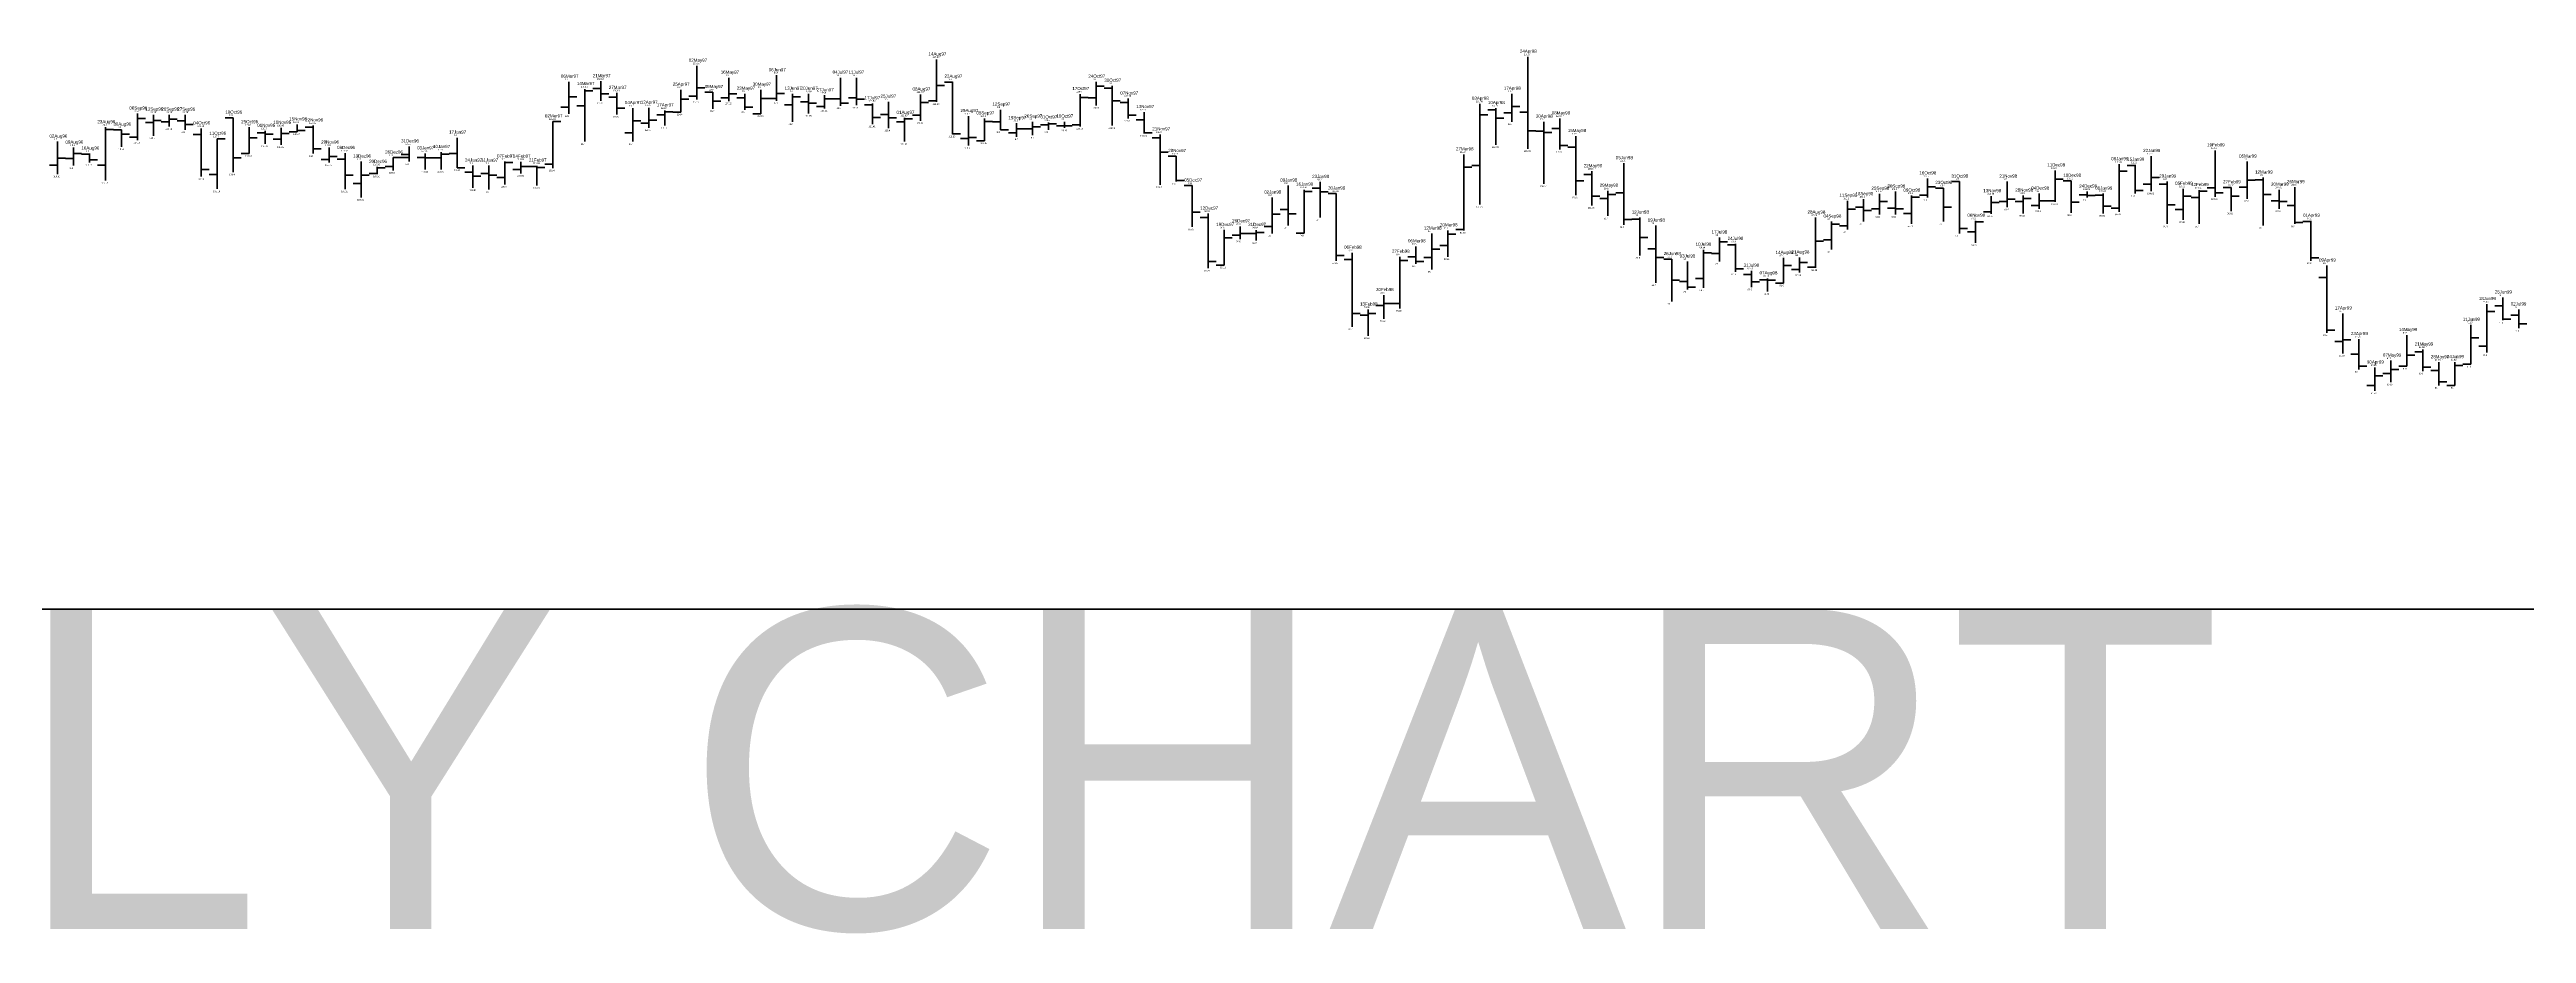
# Model space of a CAD drawing. Header units: inches. Extents: x 0 to 30000, y -20 to 2443.
# Drawn here: x 20084.5 to 20239.5, y -20.3 to 35 of the extents above; entities that cross this region are included whole.
import ezdxf

# ---------------------------------------------------------------- set-up
doc = ezdxf.new("R2010")
doc.units = ezdxf.units.IN
doc.header["$MEASUREMENT"] = 0
for name, color, linetype in [('axis', 7, 'Continuous'), ('DATE', 7, 'Continuous'), ('Graph', 7, 'Continuous'), ('Rate', 7, 'Continuous')]:
    doc.layers.add(name, color=color, linetype=linetype)
doc.styles.get("Standard").update_dxf_attribs({"font": 'arial.ttf'})

msp = doc.modelspace()

# ---------------------------------------------------------------- linework, layer by layer
at = {"layer": 'axis', "color": 7, "lineweight": 35}
msp.add_line((0, 0), (30000, 0), dxfattribs=at)
at = {"layer": 'Graph', "color": 3, "lineweight": 35}
for p, q in [((20140, 34.388), (20140, 31.747)), ((20117, 33), (20117, 31)), ((20125, 33.995), (20125, 31.88)), ((20125, 32.617), (20125.5, 32.617)), ((20127, 33.25), (20127, 31.788)), ((20130, 33.4), (20130, 31.8)), ((20140, 32.758), (20140.5, 32.758)), ((20150, 33), (20150, 31.51)), ((20150, 32.72), (20150.5, 32.72)), ((20090, 31.003), (20090, 29.335)), ((20117, 31.4), (20116.5, 31.4)), ((20117, 32.06), (20117.5, 32.06)), ((20118, 31.5), (20117.5, 31.5)), ((20118, 32.538), (20118, 29.25)), ((20118, 32.428), (20118.5, 32.428)), ((20121, 31.35), (20121, 29.25)), ((20122, 31.375), (20122, 30.125)), ((20123, 31.2), (20123, 30.255)), ((20123, 31.115), (20123.5, 31.115)), ((20124, 31.1), (20123.5, 31.1)), ((20124, 32.5), (20124, 31.1)), ((20124, 31.91), (20124.5, 31.91)), ((20125, 32.095), (20124.5, 32.095)), ((20127, 31.988), (20126.5, 31.988)), ((20127, 32.242), (20127.5, 32.242)), ((20129, 30.997), (20128.5, 30.997)), ((20129, 32.5), (20129, 30.997)), ((20129, 31.948), (20129.5, 31.948)), ((20130, 31.948), (20129.5, 31.948)), ((20130, 32.267), (20130.5, 32.267)), ((20131, 31.55), (20130.5, 31.55)), ((20131, 32.25), (20131, 30.5)), ((20131, 32.062), (20131.5, 32.062)), ((20133, 31.45), (20132.5, 31.45)), ((20133, 32.15), (20133, 31.328)), ((20133, 31.927), (20133.5, 31.927)), ((20139, 32.197), (20139, 30.552)), ((20139, 31.695), (20139.5, 31.695)), ((20140, 31.8), (20139.5, 31.8)), ((20149, 32.225), (20149, 30.207)), ((20149, 32.02), (20149.5, 32.02)), ((20150, 32), (20149.5, 32)), ((20174, 31.62), (20174, 25.312)), ((20176, 31.05), (20175.5, 31.05)), ((20176, 32.25), (20176, 30.5)), ((20176, 31.46), (20176.5, 31.46)), ((20088, 30.15), (20088, 26.812)), ((20088, 30.01), (20088.5, 30.01)), ((20090, 29.532), (20089.5, 29.532)), ((20090, 30.695), (20090.5, 30.695)), ((20091, 30.453), (20090.5, 30.453)), ((20091, 30.938), (20091, 29.625)), ((20091, 30.575), (20091.5, 30.575)), ((20092, 30.49), (20091.5, 30.49)), ((20092, 30.938), (20092, 30.19)), ((20092, 30.655), (20092.5, 30.655)), ((20097, 30.15), (20097, 28.503)), ((20097, 29.485), (20097.5, 29.485)), ((20099, 30.113), (20099, 29.062)), ((20099, 29.765), (20099.5, 29.765)), ((20100, 29.87), (20099.5, 29.87)), ((20100, 30.325), (20100, 29.867)), ((20100, 29.945), (20100.5, 29.945)), ((20116, 30.515), (20116, 27.6)), ((20116, 30.515), (20116.5, 30.515)), ((20121, 29.8), (20120.5, 29.8)), ((20121, 30.545), (20121.5, 30.545)), ((20122, 30.402), (20121.5, 30.402)), ((20122, 30.595), (20122.5, 30.595)), ((20123, 30.938), (20122.5, 30.938)), ((20138, 30.5), (20137.5, 30.5)), ((20138, 30.738), (20138, 29.253)), ((20138, 30.685), (20138.5, 30.685)), ((20139, 30.9), (20138.5, 30.9)), ((20142, 29.45), (20141.5, 29.45)), ((20142, 30.85), (20142, 29.005)), ((20142, 29.517), (20142.5, 29.517)), ((20143, 30.7), (20143, 29.312)), ((20143, 30.503), (20143.5, 30.503)), ((20145, 29.802), (20144.5, 29.802)), ((20145, 30.4), (20145, 29.55)), ((20145, 30.058), (20145.5, 30.058)), ((20146, 30.05), (20145.5, 30.05)), ((20146, 30.5), (20146, 29.65)), ((20146, 30.175), (20146.5, 30.175)), ((20147, 30.3), (20146.5, 30.3)), ((20147, 30.45), (20147, 30)), ((20147, 30.375), (20147.5, 30.375)), ((20148, 30.25), (20147.5, 30.25)), ((20148, 30.5), (20148, 30.108)), ((20148, 30.25), (20148.5, 30.25)), ((20149, 30.3), (20148.5, 30.3)), ((20174, 30.92), (20174.5, 30.92)), ((20085, 29.25), (20085, 27.227)), ((20085, 28.22), (20085.5, 28.22)), ((20086, 28.2), (20085.5, 28.2)), ((20086, 28.875), (20086, 27.75)), ((20086, 28.503), (20086.5, 28.503)), ((20095, 29.425), (20095, 26.29)), ((20095, 29.425), (20095.5, 29.425)), ((20097, 28.503), (20096.5, 28.503)), ((20099, 29.41), (20098.5, 29.41)), ((20102, 28.125), (20101.5, 28.125)), ((20102, 28.875), (20102, 27.938)), ((20102, 28.312), (20102.5, 28.312)), ((20104, 28), (20104, 25.762)), ((20106, 28.25), (20106, 27.45)), ((20106, 28.25), (20106.5, 28.25)), ((20109, 28.247), (20108.5, 28.247)), ((20109, 28.6), (20109, 27.517)), ((20109, 28.46), (20109.5, 28.46)), ((20113, 28), (20113, 26.575)), ((20113, 27.94), (20113.5, 27.94)), ((20114, 27.997), (20114, 27.262)), ((20143, 29.312), (20142.5, 29.312)), ((20173, 28.45), (20173, 23.695)), ((20216, 28.35), (20216, 26.155)), ((20222, 28), (20222, 25.675)), ((20085, 27.788), (20084.5, 27.788)), ((20088, 27.788), (20087.5, 27.788)), ((20095, 27.19), (20094.5, 27.19)), ((20104, 26.635), (20103.5, 26.635)), ((20104, 27.163), (20104.5, 27.163)), ((20105, 27.253), (20104.5, 27.253)), ((20105, 27.67), (20105, 27.227)), ((20105, 27.622), (20105.5, 27.622)), ((20106, 27.7), (20105.5, 27.7)), ((20113, 27.003), (20112.5, 27.003)), ((20114, 27.5), (20113.5, 27.5)), ((20114, 27.688), (20114.5, 27.688)), ((20116, 27.85), (20115.5, 27.85)), ((20173, 27.645), (20173.5, 27.645)), ((20174, 27.75), (20173.5, 27.75)), ((20202, 26.95), (20202, 25.75)), ((20202, 26.433), (20202.5, 26.433)), ((20207, 26.75), (20207, 25.15)), ((20210, 27.45), (20210, 25.48)), ((20210, 26.895), (20210.5, 26.895)), ((20214, 27.835), (20214, 24.852)), ((20214, 27.4), (20214.5, 27.4)), ((20216, 26.595), (20215.5, 26.595)), ((20216, 27), (20216.5, 27)), ((20222, 26.4), (20221.5, 26.4)), ((20222, 26.85), (20222.5, 26.85)), ((20161, 25.75), (20161, 23.5)), ((20163, 26.245), (20163, 23.525)), ((20163, 26.142), (20163.5, 26.142)), ((20182, 25.695), (20181.5, 25.695)), ((20182, 26.175), (20182, 24.6)), ((20182, 25.935), (20182.5, 25.935)), ((20197, 25.55), (20197, 23.75)), ((20197, 25.02), (20197.5, 25.02)), ((20199, 25.05), (20198.5, 25.05)), ((20199, 25.992), (20199, 24.7)), ((20199, 25.508), (20199.5, 25.508)), ((20201, 25.875), (20201, 24.102)), ((20201, 25.785), (20201.5, 25.785)), ((20202, 25.9), (20201.5, 25.9)), ((20206, 24.85), (20205.5, 24.85)), ((20206, 25.837), (20206, 24.73)), ((20206, 25.442), (20206.5, 25.442)), ((20207, 25.503), (20206.5, 25.503)), ((20207, 25.65), (20207.5, 25.65)), ((20208, 25.503), (20207.5, 25.503)), ((20208, 25.875), (20208, 24.758)), ((20208, 25.7), (20208.5, 25.7)), ((20209, 25.253), (20208.5, 25.253)), ((20209, 26), (20209, 25.05)), ((20209, 25.55), (20209.5, 25.55)), ((20210, 25.55), (20209.5, 25.55)), ((20214, 25.1), (20213.5, 25.1)), ((20218, 25), (20217.5, 25)), ((20218, 26.3), (20218, 24.363)), ((20218, 25.85), (20218.5, 25.85)), ((20219, 25.75), (20218.5, 25.75)), ((20219, 26.22), (20219, 24.1)), ((20219, 26.15), (20219.5, 26.15)), ((20158, 23.725), (20158, 21.527)), ((20159, 23.398), (20158.5, 23.398)), ((20159, 23.95), (20159, 23.15)), ((20159, 23.503), (20159.5, 23.503)), ((20160, 23.503), (20159.5, 23.503)), ((20160, 23.723), (20160, 23.075)), ((20160, 23.575), (20160.5, 23.575)), ((20161, 23.94), (20160.5, 23.94)), ((20161, 24.72), (20161.5, 24.72)), ((20163, 23.525), (20162.5, 23.525)), ((20171, 23.5), (20171, 21.25)), ((20172, 23.7), (20172, 22.052)), ((20172, 23.457), (20172.5, 23.457)), ((20173, 23.745), (20172.5, 23.745)), ((20189, 23.25), (20189, 21.75)), ((20195, 24.497), (20195, 21.363)), ((20196, 24.25), (20196, 22.5)), ((20196, 24.098), (20196.5, 24.098)), ((20197, 23.975), (20196.5, 23.975)), ((20201, 24.75), (20200.5, 24.75)), ((20205, 23.613), (20204.5, 23.613)), ((20205, 24.3), (20205, 22.927)), ((20205, 24.225), (20205.5, 24.225)), ((20158, 23.227), (20158.5, 23.227)), ((20169, 22.05), (20169, 18.815)), ((20169, 21.81), (20169.5, 21.81)), ((20171, 22), (20170.5, 22)), ((20171, 22.53), (20171.5, 22.53)), ((20172, 22.75), (20171.5, 22.75)), ((20188, 22.485), (20188, 20.1)), ((20188, 22.302), (20188.5, 22.302)), ((20189, 22.255), (20188.5, 22.255)), ((20189, 22.98), (20189.5, 22.98)), ((20193, 21.975), (20193, 20.4)), ((20194, 22), (20194, 21.055)), ((20194, 21.698), (20194.5, 21.698)), ((20195, 23.015), (20195.5, 23.015)), ((20196, 23.1), (20195.5, 23.1)), ((20158, 21.527), (20157.5, 21.527)), ((20188, 20.7), (20187.5, 20.7)), ((20193, 20.4), (20192.5, 20.4)), ((20193, 21.508), (20193.5, 21.508)), ((20194, 21.25), (20193.5, 21.25)), ((20195, 21.4), (20194.5, 21.4)), ((20167, 18.745), (20167, 17.105)), ((20168, 19), (20167.5, 19)), ((20168, 19.65), (20168, 18.165)), ((20168, 19.122), (20168.5, 19.122)), ((20169, 19.122), (20168.5, 19.122)), ((20237, 19.087), (20237, 16.05)), ((20237, 18.622), (20237.5, 18.622)), ((20167, 18.4), (20166.5, 18.4)), ((20167, 18.5), (20167.5, 18.5)), ((20228, 18.5), (20228, 16.008)), ((20232, 17.15), (20232, 15.2)), ((20236, 17.788), (20236, 15.325)), ((20228, 16.75), (20227.5, 16.75)), ((20228, 16.845), (20228.5, 16.845)), ((20231, 15.55), (20231, 14.213)), ((20232, 15.9), (20232.5, 15.9)), ((20236, 16.983), (20236.5, 16.983)), ((20237, 16.453), (20236.5, 16.453)), ((20230, 14), (20229.5, 14)), ((20230, 15.115), (20230, 13.655)), ((20230, 14.6), (20230.5, 14.6)), ((20231, 14.75), (20230.5, 14.75)), ((20231, 15), (20231.5, 15)), ((20232, 15.2), (20231.5, 15.2)), ((20235, 14), (20234.5, 14)), ((20235, 15.455), (20235, 14)), ((20235, 15.25), (20235.5, 15.25)), ((20236, 15.325), (20235.5, 15.325))]:
    msp.add_line(p, q, dxfattribs=at)
at = {"layer": 'Graph', "color": 1, "lineweight": 35}
for p, q in [((20177, 34.56), (20177, 28.805)), ((20119, 32.575), (20118.5, 32.575)), ((20119, 33.03), (20119, 31.8)), ((20134, 33.25), (20134, 31.5)), ((20135, 33.25), (20135, 31.525)), ((20141, 32.97), (20140.5, 32.97)), ((20141, 33), (20141, 29.723)), ((20151, 32.6), (20150.5, 32.6)), ((20151, 32.75), (20151, 30.253)), ((20119, 32.242), (20119.5, 32.242)), ((20120, 32.038), (20119.5, 32.038)), ((20120, 32.295), (20120, 30.95)), ((20120, 31.337), (20120.5, 31.337)), ((20126, 32.35), (20125.5, 32.35)), ((20126, 32.35), (20126, 31.302)), ((20126, 31.78), (20126.5, 31.78)), ((20128, 32.002), (20127.5, 32.002)), ((20128, 32.25), (20128, 31.25)), ((20128, 31.407), (20128.5, 31.407)), ((20132, 31.75), (20131.5, 31.75)), ((20132, 32.248), (20132, 31.012)), ((20132, 31.657), (20132.5, 31.657)), ((20134, 31.925), (20133.5, 31.925)), ((20134, 31.652), (20134.5, 31.652)), ((20135, 31.988), (20134.5, 31.988)), ((20135, 31.913), (20135.5, 31.913)), ((20136, 31.55), (20135.5, 31.55)), ((20136, 31.648), (20136, 30.352)), ((20137, 31.75), (20137, 30.1)), ((20144, 31.25), (20144, 30)), ((20151, 31.812), (20151.5, 31.812)), ((20152, 31.692), (20151.5, 31.692)), ((20152, 31.945), (20152, 30.7)), ((20153, 31.1), (20153, 29.758)), ((20175, 31.25), (20174.5, 31.25)), ((20175, 31.35), (20175, 29.055)), ((20177, 31.1), (20176.5, 31.1)), ((20089, 30), (20088.5, 30)), ((20089, 30), (20089, 28.922)), ((20089, 29.712), (20089.5, 29.712)), ((20093, 30.56), (20092.5, 30.56)), ((20093, 30.938), (20093, 30)), ((20093, 30.317), (20093.5, 30.317)), ((20094, 29.7), (20093.5, 29.7)), ((20094, 30.073), (20094, 27.062)), ((20096, 30.75), (20095.5, 30.75)), ((20096, 30.75), (20096, 27.35)), ((20098, 29.802), (20097.5, 29.802)), ((20098, 29.925), (20098, 29.108)), ((20098, 29.72), (20098.5, 29.72)), ((20101, 30.148), (20100.5, 30.148)), ((20101, 30.262), (20101, 28.5)), ((20110, 29.5), (20110, 27.61)), ((20136, 30.755), (20136.5, 30.755)), ((20137, 30.95), (20136.5, 30.95)), ((20137, 30.745), (20137.5, 30.745)), ((20141, 29.75), (20141.5, 29.75)), ((20144, 30.5), (20143.5, 30.5)), ((20144, 30), (20144.5, 30)), ((20152, 30.9), (20152.5, 30.9)), ((20153, 30.625), (20152.5, 30.625)), ((20153, 29.812), (20153.5, 29.812)), ((20154, 29.5), (20153.5, 29.5)), ((20154, 29.7), (20154, 26.55)), ((20175, 30.72), (20175.5, 30.72)), ((20177, 29.93), (20177.5, 29.93)), ((20178, 29.9), (20177.5, 29.9)), ((20178, 30.5), (20178, 26.61)), ((20178, 29.823), (20178.5, 29.823)), ((20179, 30.07), (20178.5, 30.07)), ((20179, 30.7), (20179, 28.755)), ((20180, 29.6), (20180, 25.9)), ((20087, 28.465), (20086.5, 28.465)), ((20087, 28.5), (20087, 27.94)), ((20087, 28.115), (20087.5, 28.115)), ((20096, 28.235), (20096.5, 28.235)), ((20101, 28.795), (20101.5, 28.795)), ((20103, 28.163), (20102.5, 28.163)), ((20103, 28.538), (20103, 26.288)), ((20107, 28.45), (20106.5, 28.45)), ((20107, 28.25), (20106.5, 28.25)), ((20107, 28.95), (20107, 28)), ((20108, 28.25), (20107.5, 28.25)), ((20108, 28.512), (20108, 27.51)), ((20108, 28.24), (20108.5, 28.24)), ((20110, 28.5), (20109.5, 28.5)), ((20154, 28.593), (20154.5, 28.593)), ((20155, 28.35), (20154.5, 28.35)), ((20155, 28.35), (20155, 26.75)), ((20179, 29.017), (20179.5, 29.017)), ((20180, 28.9), (20179.5, 28.9)), ((20183, 27.9), (20183, 24.05)), ((20220, 28.7), (20220, 25.802)), ((20094, 27.512), (20094.5, 27.512)), ((20103, 27.15), (20103.5, 27.15)), ((20110, 27.622), (20110.5, 27.622)), ((20111, 27.35), (20110.5, 27.35)), ((20111, 27.75), (20111, 26.363)), ((20111, 27.102), (20111.5, 27.102)), ((20112, 27.258), (20111.5, 27.258)), ((20112, 27.75), (20112, 26.25)), ((20112, 27.15), (20112.5, 27.15)), ((20115, 27.7), (20114.5, 27.7)), ((20115, 27.747), (20115, 26.503)), ((20115, 27.628), (20115.5, 27.628)), ((20155, 26.825), (20155.5, 26.825)), ((20156, 26.5), (20155.5, 26.5)), ((20156, 26.5), (20156, 23.913)), ((20162, 26.5), (20162, 24)), ((20164, 26.35), (20163.5, 26.35)), ((20164, 26.727), (20164, 24.5)), ((20180, 26.808), (20180.5, 26.808)), ((20181, 27.2), (20180.5, 27.2)), ((20181, 27.4), (20181, 25.262)), ((20203, 26.35), (20202.5, 26.35)), ((20203, 26.35), (20203, 24.25)), ((20204, 26.75), (20203.5, 26.75)), ((20204, 26.75), (20204, 23.5)), ((20211, 26.8), (20210.5, 26.8)), ((20211, 26.8), (20211, 24.8)), ((20215, 27.75), (20214.5, 27.75)), ((20215, 27.8), (20215, 26)), ((20217, 26.6), (20216.5, 26.6)), ((20217, 26.75), (20217, 24.1)), ((20220, 26.365), (20219.5, 26.365)), ((20221, 26.39), (20220.5, 26.39)), ((20221, 26.39), (20221, 24.905)), ((20223, 26.852), (20222.5, 26.852)), ((20223, 27), (20223, 24)), ((20225, 26.4), (20225, 24.1)), ((20156, 24.835), (20156.5, 24.835)), ((20162, 25), (20161.5, 25)), ((20164, 26.102), (20164.5, 26.102)), ((20165, 26), (20164.5, 26)), ((20165, 26.005), (20165, 21.805)), ((20181, 25.832), (20181.5, 25.832)), ((20183, 26.05), (20182.5, 26.05)), ((20198, 25.15), (20197.5, 25.15)), ((20198, 25.65), (20198, 24.25)), ((20198, 24.95), (20198.5, 24.95)), ((20200, 25.1), (20199.5, 25.1)), ((20200, 26.125), (20200, 24.7)), ((20200, 25.05), (20200.5, 25.05)), ((20203, 25.15), (20203.5, 25.15)), ((20211, 25.462), (20211.5, 25.462)), ((20212, 25.925), (20211.5, 25.925)), ((20212, 26.128), (20212, 25.75)), ((20212, 25.875), (20212.5, 25.875)), ((20213, 25.9), (20212.5, 25.9)), ((20213, 25.997), (20213, 24.762)), ((20213, 25.212), (20213.5, 25.212)), ((20215, 26.2), (20215.5, 26.2)), ((20217, 25.3), (20217.5, 25.3)), ((20220, 26.05), (20220.5, 26.05)), ((20221, 25.85), (20221.5, 25.85)), ((20223, 25.95), (20223.5, 25.95)), ((20224, 25.55), (20223.5, 25.55)), ((20224, 26.238), (20224, 25.05)), ((20224, 25.5), (20224.5, 25.5)), ((20225, 25.258), (20224.5, 25.258)), ((20157, 24.5), (20156.5, 24.5)), ((20157, 24.747), (20157, 21.328)), ((20162, 24.725), (20162.5, 24.725)), ((20183, 24.378), (20183.5, 24.378)), ((20184, 24.4), (20183.5, 24.4)), ((20184, 24.5), (20184, 22.125)), ((20185, 24), (20185, 20.425)), ((20204, 23.817), (20204.5, 23.817)), ((20225, 24.2), (20225.5, 24.2)), ((20226, 24.25), (20225.5, 24.25)), ((20226, 24.3), (20226, 21.8)), ((20157, 21.747), (20157.5, 21.747)), ((20165, 22.125), (20165.5, 22.125)), ((20166, 21.88), (20165.5, 21.88)), ((20166, 22.3), (20166, 17.675)), ((20170, 22.05), (20169.5, 22.05)), ((20170, 22.7), (20170, 21.6)), ((20170, 21.75), (20170.5, 21.75)), ((20184, 23.245), (20184.5, 23.245)), ((20185, 22.55), (20184.5, 22.55)), ((20185, 22.003), (20185.5, 22.003)), ((20186, 21.9), (20185.5, 21.9)), ((20186, 21.9), (20186, 19.25)), ((20187, 21.75), (20187, 20)), ((20190, 22.805), (20189.5, 22.805)), ((20190, 22.85), (20190, 21.1)), ((20226, 21.975), (20226.5, 21.975)), ((20186, 20.578), (20186.5, 20.578)), ((20187, 20.5), (20186.5, 20.5)), ((20190, 21.3), (20190.5, 21.3)), ((20191, 20.95), (20190.5, 20.95)), ((20191, 21.172), (20191, 20.15)), ((20191, 20.475), (20191.5, 20.475)), ((20192, 20.6), (20191.5, 20.6)), ((20192, 20.698), (20192, 19.87)), ((20192, 20.595), (20192.5, 20.595)), ((20227, 20.75), (20226.5, 20.75)), ((20227, 21.5), (20227, 17.3)), ((20187, 20.145), (20187.5, 20.145)), ((20238, 18.97), (20237.5, 18.97)), ((20238, 19.5), (20238, 18.075)), ((20239, 18.75), (20239, 17.575)), ((20166, 18.5), (20166.5, 18.5)), ((20227, 17.455), (20227.5, 17.455)), ((20238, 18.152), (20238.5, 18.152)), ((20239, 18.4), (20238.5, 18.4)), ((20239, 17.86), (20239.5, 17.86)), ((20229, 15.955), (20228.5, 15.955)), ((20229, 16.898), (20229, 15)), ((20233, 16.095), (20232.5, 16.095)), ((20233, 16.245), (20233, 14.9)), ((20229, 15.213), (20229.5, 15.213)), ((20233, 15.15), (20233.5, 15.15)), ((20234, 14.925), (20233.5, 14.925)), ((20234, 15.447), (20234, 14)), ((20234, 14.225), (20234.5, 14.225))]:
    msp.add_line(p, q, dxfattribs=at)

# ---------------------------------------------------------------- texts
at = {"layer": 'axis'}
msp.add_text('WEEKLY CHART', height=20, dxfattribs=at).set_placement((20000, -20))
at = {"layer": 'DATE'}
for s, p in [('02May97', (20124.5, 34.245)), ('14Aug97', (20139.5, 34.638)), ('24Apr98', (20176.5, 34.81)), ('06Mar97', (20116.5, 33.25)), ('14Mar97', (20117.5, 32.788)), ('21Mar97', (20118.5, 33.28)), ('27Mar97', (20119.5, 32.545)), ('25Apr97', (20123.5, 32.75)), ('09May97', (20125.5, 32.6)), ('16May97', (20126.5, 33.5)), ('23May97', (20127.5, 32.5)), ('30May97', (20128.5, 32.75)), ('06Jun97', (20129.5, 33.65)), ('13Jun97', (20130.5, 32.5)), ('20Jun97', (20131.5, 32.498)), ('27Jun97', (20132.5, 32.4)), ('04Jul97', (20133.5, 33.5)), ('11Jul97', (20134.5, 33.5)), ('08Aug97', (20138.5, 32.447)), ('22Aug97', (20140.5, 33.25)), ('17Oct97', (20148.5, 32.475)), ('24Oct97', (20149.5, 33.25)), ('30Oct97', (20150.5, 33)), ('17Apr98', (20175.5, 32.5)), ('06Sep96', (20089.5, 31.253)), ('13Sep96', (20090.5, 31.188)), ('20Sep96', (20091.5, 31.188)), ('27Sep96', (20092.5, 31.188)), ('18Oct96', (20095.5, 31)), ('04Apr97', (20120.5, 31.6)), ('12Apr97', (20121.5, 31.625)), ('17Apr97', (20122.5, 31.45)), ('17Jul97', (20135.5, 31.898)), ('25Jul97', (20136.5, 32)), ('01Aug97', (20137.5, 30.988)), ('29Aug97', (20141.5, 31.1)), ('05Sep97', (20142.5, 30.95)), ('12Sep97', (20143.5, 31.5)), ('07Nov97', (20151.5, 32.195)), ('13Nov97', (20152.5, 31.35)), ('03Apr98', (20173.5, 31.87)), ('10Apr98', (20174.5, 31.6)), ('08May98', (20178.5, 30.95)), ('02Aug96', (20084.5, 29.5)), ('23Aug96', (20087.5, 30.4)), ('30Aug96', (20088.5, 30.25)), ('04Oct96', (20093.5, 30.323)), ('11Oct96', (20094.5, 29.675)), ('25Oct96', (20096.5, 30.4)), ('01Nov96', (20097.5, 30.175)), ('10Nov96', (20098.5, 30.363)), ('15Nov96', (20099.5, 30.575)), ('22Nov96', (20100.5, 30.512)), ('17Jan97', (20109.5, 29.75)), ('02Mar97', (20115.5, 30.765)), ('19Sep97', (20144.5, 30.65)), ('26Sep97', (20145.5, 30.75)), ('01Oct97', (20146.5, 30.7)), ('10Oct97', (20147.5, 30.75)), ('21Nov97', (20153.5, 29.95)), ('30Apr98', (20177.5, 30.75)), ('15May98', (20179.5, 29.85)), ('09Aug96', (20085.5, 29.125)), ('16Aug96', (20086.5, 28.75)), ('29Nov96', (20101.5, 29.125)), ('06Dec96', (20102.5, 28.788)), ('13Dec96', (20103.5, 28.25)), ('20Dec96', (20104.5, 27.92)), ('26Dec96', (20105.5, 28.5)), ('31Dec96', (20106.5, 29.2)), ('03Jan97', (20107.5, 28.762)), ('10Jan97', (20108.5, 28.85)), ('24Jan97', (20110.5, 28)), ('31Jan97', (20111.5, 28)), ('07Feb97', (20112.5, 28.25)), ('14Feb97', (20113.5, 28.247)), ('21Feb97', (20114.5, 27.997)), ('28Nov97', (20154.5, 28.6)), ('27Mar98', (20172.5, 28.7)), ('05Jun98', (20182.5, 28.15)), ('11Dec98', (20209.5, 27.7)), ('08Jan99', (20213.5, 28.085)), ('15Jan99', (20214.5, 28.05)), ('22Jan99', (20215.5, 28.6)), ('19Feb99', (20219.5, 28.95)), ('05Mar99', (20221.5, 28.25)), ('05Dec97', (20155.5, 26.75)), ('09Jan98', (20161.5, 26.75)), ('16Jan98', (20162.5, 26.495)), ('23Jan98', (20163.5, 26.977)), ('30Jan98', (20164.5, 26.255)), ('22May98', (20180.5, 27.65)), ('29May98', (20181.5, 26.425)), ('25Sep98', (20198.5, 26.242)), ('30Sep98', (20199.5, 26.375)), ('16Oct98', (20201.5, 27.2)), ('23Oct98', (20202.5, 26.6)), ('31Oct98', (20203.5, 27)), ('21Nov98', (20206.5, 27)), ('04Dec98', (20208.5, 26.25)), ('18Dec98', (20210.5, 27.05)), ('24Dec98', (20211.5, 26.378)), ('01Jan99', (20212.5, 26.247)), ('29Jan99', (20216.5, 27)), ('05Feb99', (20217.5, 26.55)), ('12Feb99', (20218.5, 26.47)), ('27Feb99', (20220.5, 26.64)), ('12Mar99', (20222.5, 27.25)), ('20Mar99', (20223.5, 26.488)), ('26Mar99', (20224.5, 26.65)), ('12Dec97', (20156.5, 24.997)), ('02Jan98', (20160.5, 26)), ('12Jun98', (20183.5, 24.75)), ('28Aug98', (20194.5, 24.747)), ('11Sep98', (20196.5, 25.8)), ('18Sep98', (20197.5, 25.9)), ('09Oct98', (20200.5, 26.125)), ('13Nov98', (20205.5, 26.087)), ('28Nov98', (20207.5, 26.125)), ('19Dec97', (20157.5, 23.975)), ('26Dec97', (20158.5, 24.2)), ('31Dec97', (20159.5, 23.973)), ('12Mar98', (20170.5, 23.75)), ('20Mar98', (20171.5, 23.95)), ('19Jun98', (20184.5, 24.25)), ('17Jul98', (20188.5, 23.5)), ('24Jul98', (20189.5, 23.1)), ('04Sep98', (20195.5, 24.5)), ('06Nov98', (20204.5, 24.55)), ('01Apr99', (20225.5, 24.55)), ('06Feb98', (20165.5, 22.55)), ('27Feb98', (20168.5, 22.3)), ('06Mar98', (20169.5, 22.95)), ('26Jun98', (20185.5, 22.15)), ('03Jul98', (20186.5, 22)), ('10Jul98', (20187.5, 22.735)), ('14Aug98', (20192.5, 22.225)), ('21Aug98', (20193.5, 22.25)), ('09Apr99', (20226.5, 21.75)), ('31Jul98', (20190.5, 21.422)), ('07Aug98', (20191.5, 20.948)), ('13Feb98', (20166.5, 18.995)), ('20Feb98', (20167.5, 19.9)), ('17Apr99', (20227.5, 18.75)), ('18Jun99', (20236.5, 19.337)), ('25Jun99', (20237.5, 19.75)), ('02Jul99', (20238.5, 19)), ('23Apr99', (20228.5, 17.148)), ('14May99', (20231.5, 17.4)), ('11Jun99', (20235.5, 18.038)), ('30Apr99', (20229.5, 15.365)), ('07May99', (20230.5, 15.8)), ('21May99', (20232.5, 16.495)), ('28May99', (20233.5, 15.697)), ('04Jun99', (20234.5, 15.705))]:
    msp.add_text(s, height=0.2, dxfattribs=at).set_placement(p)
at = {"layer": 'Rate'}
for s, p in [('135.98', (20124.75, 34.095)), ('137.55', (20139.75, 34.487)), ('138.24', (20176.75, 34.66)), ('132', (20116.75, 33.1)), ('130.15', (20117.75, 32.638)), ('132.12', (20118.75, 33.13)), ('130', (20123.75, 32.6)), ('129.4', (20125.75, 32.45)), ('133', (20126.75, 33.35)), ('130', (20128.75, 32.6)), ('133.6', (20129.75, 33.5)), ('133', (20133.75, 33.35)), ('133', (20134.75, 33.35)), ('132', (20140.75, 33.1)), ('132', (20149.75, 33.1)), ('131', (20150.75, 32.85)), ('124.01', (20089.75, 31.102)), ('123.75', (20090.75, 31.038)), ('123.75', (20091.75, 31.038)), ('123.75', (20092.75, 31.038)), ('127.2', (20118.75, 31.6)), ('129.18', (20119.75, 32.395)), ('125.4', (20120.75, 31.45)), ('125.5', (20121.75, 31.475)), ('124.8', (20122.75, 31.3)), ('124.4', (20123.75, 30.9)), ('127.52', (20124.75, 31.68)), ('125.21', (20125.75, 31.102)), ('127.15', (20126.75, 31.587)), ('129', (20127.75, 32.35)), ('125', (20127.75, 31.05)), ('127.2', (20129.75, 31.6)), ('129', (20130.75, 32.35)), ('128.99', (20131.75, 32.347)), ('128.6', (20132.75, 32.25)), ('125.31', (20132.75, 31.128)), ('126', (20133.75, 31.3)), ('126.1', (20134.75, 31.325)), ('126.59', (20135.75, 31.747)), ('127', (20136.75, 31.85)), ('128.79', (20138.75, 32.297)), ('126.99', (20139.75, 31.547)), ('123.4', (20141.75, 30.95)), ('125', (20143.75, 31.35)), ('128.9', (20148.75, 32.325)), ('126.04', (20149.75, 31.31)), ('127.78', (20151.75, 32.045)), ('124.4', (20152.75, 31.2)), ('126.48', (20173.75, 31.72)), ('125.4', (20174.75, 31.45)), ('129', (20175.75, 32.35)), ('117', (20084.75, 29.35)), ('120.6', (20087.75, 30.25)), ('120', (20088.75, 30.1)), ('118.5', (20090.75, 29.425)), ('120.76', (20091.75, 29.99)), ('120', (20092.75, 29.8)), ('120.29', (20093.75, 30.172)), ('117.7', (20094.75, 29.525)), ('123', (20095.75, 30.85)), ('120.6', (20096.75, 30.25)), ('119.7', (20097.75, 30.025)), ('120.45', (20098.75, 30.212)), ('121.3', (20099.75, 30.425)), ('119.47', (20099.75, 29.668)), ('121.05', (20100.75, 30.363)), ('118', (20109.75, 29.6)), ('122.06', (20115.75, 30.615)), ('124', (20116.75, 30.8)), ('123.8', (20119.75, 30.75)), ('120.5', (20121.75, 29.925)), ('121.02', (20122.75, 30.055)), ('123.99', (20128.75, 30.797)), ('122', (20130.75, 30.3)), ('124.05', (20131.75, 30.812)), ('121.41', (20135.75, 30.152)), ('120.4', (20136.75, 29.9)), ('122.95', (20137.75, 30.837)), ('122.21', (20138.75, 30.352)), ('118.89', (20140.75, 29.523)), ('122.8', (20142.75, 30.8)), ('120', (20143.75, 29.8)), ('121.6', (20144.75, 30.5)), ('118.2', (20144.75, 29.35)), ('122', (20145.75, 30.6)), ('118.6', (20145.75, 29.45)), ('121.8', (20146.75, 30.55)), ('120', (20146.75, 29.8)), ('122', (20147.75, 30.6)), ('120.43', (20147.75, 29.907)), ('120.83', (20148.75, 30.008)), ('121.01', (20150.75, 30.052)), ('122.8', (20151.75, 30.5)), ('119.03', (20152.75, 29.558)), ('118.8', (20153.75, 29.8)), ('122', (20175.75, 30.3)), ('122', (20177.75, 30.6)), ('122.8', (20178.75, 30.8)), ('118.4', (20179.75, 29.7)), ('115.5', (20085.75, 28.975)), ('114', (20086.75, 28.6)), ('115.69', (20088.75, 28.723)), ('117.34', (20089.75, 29.135)), ('114.01', (20096.75, 28.302)), ('116.43', (20097.75, 28.907)), ('116.25', (20098.75, 28.863)), ('114', (20100.75, 28.3)), ('115.5', (20101.75, 28.975)), ('114.15', (20102.75, 28.637)), ('112', (20103.75, 28.1)), ('113', (20105.75, 28.35)), ('115.8', (20106.75, 29.05)), ('112', (20106.75, 27.8)), ('114.05', (20107.75, 28.613)), ('114.4', (20108.75, 28.7)), ('111', (20110.75, 27.85)), ('111', (20111.75, 27.85)), ('112', (20112.75, 28.1)), ('111.99', (20113.75, 28.098)), ('110.99', (20114.75, 27.848)), ('117', (20117.75, 29.05)), ('117', (20120.75, 29.05)), ('117.01', (20137.75, 29.052)), ('116.02', (20141.75, 28.805)), ('117.25', (20142.75, 29.113)), ('113.4', (20154.75, 28.45)), ('113.8', (20172.75, 28.55)), ('116.22', (20174.75, 28.855)), ('115.22', (20176.75, 28.605)), ('115.02', (20178.75, 28.555)), ('111.6', (20182.75, 28)), ('111.34', (20213.75, 27.935)), ('111.2', (20214.75, 27.9)), ('113.4', (20215.75, 28.45)), ('114.8', (20219.75, 28.8)), ('112', (20221.75, 28.1)), ('108.91', (20084.75, 27.027)), ('111', (20085.75, 27.55)), ('111.76', (20086.75, 27.74)), ('107.25', (20087.75, 26.613)), ('108.25', (20093.75, 26.863)), ('109.4', (20095.75, 27.15)), ('111.75', (20101.75, 27.738)), ('110.68', (20104.75, 27.77)), ('108.91', (20104.75, 27.027)), ('109.8', (20105.75, 27.25)), ('110.04', (20107.75, 27.31)), ('110.07', (20108.75, 27.317)), ('110.44', (20109.75, 27.41)), ('106.3', (20112.75, 26.375)), ('109.05', (20113.75, 27.062)), ('106.01', (20114.75, 26.302)), ('110.4', (20115.75, 27.4)), ('106.2', (20153.75, 26.35)), ('107', (20154.75, 26.55)), ('106', (20155.75, 26.6)), ('106', (20161.75, 26.6)), ('104.98', (20162.75, 26.345)), ('106.91', (20163.75, 26.828)), ('106.44', (20177.75, 26.41)), ('109.6', (20180.75, 27.5)), ('104.7', (20181.75, 26.275)), ('107.8', (20201.75, 27.05)), ('105.4', (20202.75, 26.45)), ('107', (20203.75, 26.85)), ('107', (20206.75, 26.85)), ('109.8', (20209.75, 27.55)), ('107.2', (20210.75, 26.9)), ('107', (20216.75, 26.85)), ('105.2', (20217.75, 26.4)), ('104.88', (20218.75, 26.32)), ('105.56', (20220.75, 26.49)), ('108', (20222.75, 27.1)), ('104.95', (20223.75, 26.337)), ('105.6', (20224.75, 26.5)), ('105.16', (20094.75, 26.09)), ('105.15', (20102.75, 26.087)), ('103.05', (20103.75, 25.562)), ('105.45', (20110.75, 26.163)), ('105', (20111.75, 26.05)), ('98.99', (20156.75, 24.848)), ('103', (20160.75, 25.85)), ('104.02', (20164.75, 26.105)), ('101.25', (20173.75, 25.113)), ('103.6', (20179.75, 25.7)), ('101.05', (20180.75, 25.062)), ('102.2', (20196.75, 25.65)), ('102.6', (20197.75, 25.75)), ('103.97', (20198.75, 26.093)), ('104.5', (20199.75, 26.225)), ('103.5', (20200.75, 25.975)), ('103', (20201.75, 25.55)), ('103.35', (20205.75, 25.938)), ('100.6', (20206.75, 24.95)), ('103.5', (20207.75, 25.975)), ('104', (20208.75, 26.1)), ('100.2', (20208.75, 24.85)), ('101.92', (20209.75, 25.28)), ('104.51', (20211.75, 26.227)), ('103', (20211.75, 25.55)), ('103.99', (20212.75, 26.098)), ('104', (20214.75, 25.8)), ('104.62', (20215.75, 25.955)), ('103.21', (20219.75, 25.602)), ('99.62', (20220.75, 24.705)), ('102.7', (20221.75, 25.475)), ('100.2', (20223.75, 24.85)), ('95.65', (20155.75, 23.712)), ('94.9', (20157.75, 23.825)), ('95.8', (20158.75, 24.05)), ('94.89', (20159.75, 23.823)), ('94', (20160.75, 23.3)), ('96', (20161.75, 23.8)), ('94.1', (20162.75, 23.325)), ('98', (20163.75, 24.3)), ('94', (20170.75, 23.6)), ('94.8', (20171.75, 23.8)), ('94.78', (20172.75, 23.495)), ('98.4', (20181.75, 24.4)), ('96.2', (20182.75, 23.85)), ('98', (20183.75, 24.6)), ('96', (20184.75, 24.1)), ('93', (20188.75, 23.35)), ('97.99', (20194.75, 24.598)), ('97', (20195.75, 24.35)), ('95', (20196.75, 23.55)), ('97', (20197.75, 24.05)), ('98.8', (20198.75, 24.5)), ('98.8', (20199.75, 24.5)), ('96.41', (20200.75, 23.902)), ('97', (20202.75, 24.05)), ('94', (20203.75, 23.3)), ('97.2', (20204.75, 24.4)), ('98.92', (20205.75, 24.53)), ('99.03', (20207.75, 24.558)), ('99.2', (20210.75, 24.6)), ('99.05', (20212.75, 24.562)), ('99.41', (20213.75, 24.652)), ('96.4', (20216.75, 23.9)), ('97.45', (20217.75, 24.163)), ('96.4', (20218.75, 23.9)), ('96', (20222.75, 23.8)), ('96.4', (20224.75, 23.9)), ('97.2', (20225.75, 24.4)), ('92.6', (20158.75, 22.95)), ('92.3', (20159.75, 22.875)), ('87.22', (20164.75, 21.605)), ('89.2', (20165.75, 22.4)), ('88.2', (20168.75, 22.15)), ('90.8', (20169.75, 22.8)), ('88.21', (20171.75, 21.852)), ('88.5', (20183.75, 21.925)), ('87.6', (20185.75, 22)), ('87', (20186.75, 21.85)), ('89.94', (20187.75, 22.585)), ('91.4', (20189.75, 22.95)), ('87.9', (20192.75, 22.075)), ('88', (20193.75, 22.1)), ('90', (20195.75, 22.3)), ('91.71', (20204.75, 22.727)), ('87.2', (20225.75, 21.6)), ('86', (20226.75, 21.6)), ('85.31', (20156.75, 21.128)), ('86.11', (20157.75, 21.328)), ('86.4', (20169.75, 21.4)), ('85', (20170.75, 21.05)), ('81.7', (20184.75, 20.225)), ('87', (20188.75, 21.55)), ('84.4', (20189.75, 20.9)), ('84.69', (20190.75, 21.273)), ('82.79', (20191.75, 20.797)), ('81.6', (20192.75, 20.2)), ('84.22', (20193.75, 20.855)), ('85.45', (20194.75, 21.163)), ('74.98', (20166.75, 18.845)), ('78.6', (20167.75, 19.75)), ('75.26', (20168.75, 18.615)), ('77', (20185.75, 19.05)), ('80', (20186.75, 19.8)), ('80.4', (20187.75, 19.9)), ('80.6', (20190.75, 19.95)), ('79.48', (20191.75, 19.67)), ('74', (20227.75, 18.6)), ('76.35', (20236.75, 19.188)), ('78', (20237.75, 19.6)), ('75', (20238.75, 18.85)), ('70.7', (20165.75, 17.475)), ('72.66', (20167.75, 17.965)), ('69.2', (20226.75, 17.1)), ('67.59', (20228.75, 16.997)), ('68.6', (20231.75, 17.25)), ('71.15', (20235.75, 17.887)), ('72.3', (20237.75, 17.875)), ('70.3', (20238.75, 17.375)), ('68.42', (20166.75, 16.905)), ('64.03', (20227.75, 15.807)), ('62.2', (20230.75, 15.65)), ('64.98', (20232.75, 16.345)), ('61.79', (20233.75, 15.547)), ('61.82', (20234.75, 15.555)), ('64.2', (20236.75, 15.85)), ('60', (20228.75, 14.8)), ('60.46', (20229.75, 15.215)), ('56.85', (20230.75, 14.012)), ('60.8', (20231.75, 15)), ('59.6', (20232.75, 14.7)), ('61.3', (20235.75, 15.125)), ('54.62', (20229.75, 13.455)), ('56', (20233.75, 13.8)), ('56', (20234.75, 13.8))]:
    msp.add_text(s, height=0.1, dxfattribs=at).set_placement(p)

doc.saveas('drawing.dxf')
